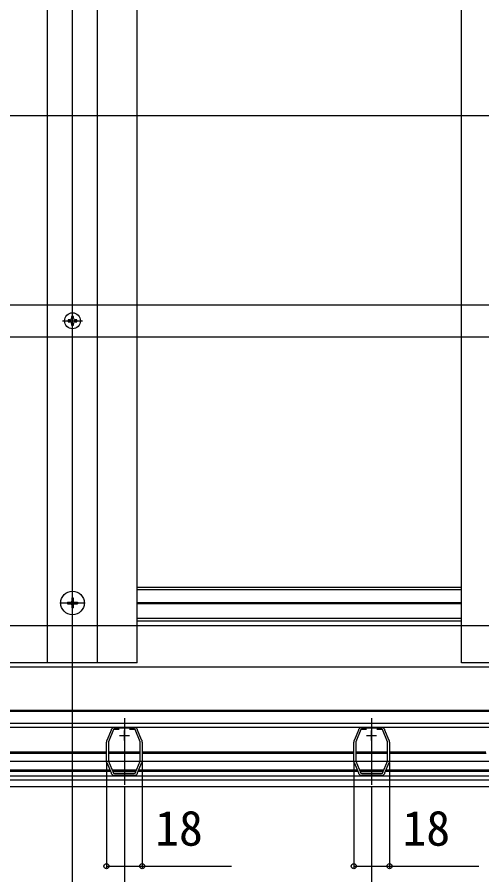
# Model space of a CAD drawing. Units: millimetres, scale not verified. Extents: x -1050 to 1050, y -1568 to 1559.
# Drawn here: x -35.3 to 197.8, y -1348.8 to -918.7 of the extents above; entities that cross this region are included whole.
import ezdxf
from ezdxf.enums import TextEntityAlignment as Align

# ---------------------------------------------------------------- set-up
doc = ezdxf.new("R2010")
doc.units = ezdxf.units.MM
doc.header["$LTSCALE"] = 8
for name, color, linetype in [('0-3_YKK_11', 7, 'Continuous'), ('0-4_YKK_12', 2, 'Continuous'), ('0-5_YKK_13', 4, 'Continuous'), ('0-6_YKK_D', 6, 'Continuous')]:
    doc.layers.add(name, color=color, linetype=linetype)
doc.styles.add('ＭＳ ゴシック', font='')
doc.styles.get('ＭＳ ゴシック').set_extended_font_data('MS Gothic')

msp = doc.modelspace()

# ---------------------------------------------------------------- linework, layer by layer
at = {"layer": '0-3_YKK_11'}
for p, q in [((18.495, -1281.504), (18.495, -1276.504)), ((142.495, -1281.504), (142.495, -1276.504)), ((15.995, -1279.004), (20.995, -1279.004)), ((139.995, -1279.004), (144.995, -1279.004))]:
    msp.add_line(p, q, dxfattribs=at)
for points in [[(9.612, -1281.706), (9.813, -1281.229), (9.91, -1281.126), (10.007, -1281.023), (12.086, -1276.08), (12.093, -1275.943), (12.108, -1275.788)], [(15.905, -1276.005), (13.093, -1276.004), (10.495, -1282.187), (10.495, -1291.823), (13.051, -1297.905), (23.94, -1297.905), (26.495, -1291.823), (26.495, -1282.186), (23.898, -1276.005), (21.085, -1276.005)], [(13.275, -1275.012), (13.424, -1275.058), (13.552, -1275.105), (23.438, -1275.105), (23.567, -1275.058), (23.715, -1275.012)], [(24.883, -1275.787), (24.898, -1275.943), (24.905, -1276.08), (26.984, -1281.023), (27.081, -1281.126), (27.178, -1281.229), (27.378, -1281.706)], [(133.612, -1281.706), (133.813, -1281.229), (133.91, -1281.126), (134.007, -1281.023), (136.086, -1276.08), (136.093, -1275.943), (136.108, -1275.788)], [(139.905, -1276.005), (137.093, -1276.004), (134.495, -1282.187), (134.495, -1291.823), (137.051, -1297.905), (147.94, -1297.905), (150.495, -1291.823), (150.495, -1282.186), (147.898, -1276.005), (145.085, -1276.005)], [(137.275, -1275.012), (137.424, -1275.058), (137.552, -1275.105), (147.438, -1275.105), (147.567, -1275.058), (147.715, -1275.012)], [(148.883, -1275.787), (148.898, -1275.943), (148.905, -1276.08), (150.984, -1281.023), (151.081, -1281.126), (151.178, -1281.229), (151.378, -1281.706)], [(9.495, -1291.723), (9.495, -1291.205), (9.545, -1291.072), (9.595, -1290.94), (9.595, -1283.069), (9.545, -1282.937), (9.495, -1282.805), (9.495, -1282.287)], [(27.495, -1282.287), (27.495, -1282.805), (27.445, -1282.937), (27.395, -1283.069), (27.395, -1290.94), (27.445, -1291.072), (27.495, -1291.205), (27.495, -1291.723)], [(133.495, -1291.723), (133.495, -1291.205), (133.545, -1291.072), (133.595, -1290.94), (133.595, -1283.069), (133.545, -1282.937), (133.495, -1282.805), (133.495, -1282.287)], [(151.495, -1282.287), (151.495, -1282.805), (151.445, -1282.937), (151.395, -1283.069), (151.395, -1290.94), (151.445, -1291.072), (151.495, -1291.205), (151.495, -1291.723)], [(12.108, -1298.222), (12.093, -1298.066), (12.086, -1297.929), (10.007, -1292.986), (9.91, -1292.883), (9.813, -1292.781), (9.612, -1292.304)], [(27.378, -1292.304), (27.178, -1292.781), (27.081, -1292.883), (26.984, -1292.986), (24.905, -1297.929), (24.898, -1298.066), (24.883, -1298.222)], [(136.108, -1298.222), (136.093, -1298.066), (136.086, -1297.929), (134.007, -1292.986), (133.91, -1292.883), (133.813, -1292.781), (133.612, -1292.304)], [(151.378, -1292.304), (151.178, -1292.781), (151.081, -1292.883), (150.984, -1292.986), (148.905, -1297.929), (148.898, -1298.066), (148.883, -1298.222)], [(23.438, -1298.905), (13.552, -1298.905), (13.424, -1298.951), (13.275, -1298.997)], [(23.715, -1298.997), (23.567, -1298.951), (23.438, -1298.905)], [(147.438, -1298.905), (137.552, -1298.905), (137.424, -1298.951), (137.275, -1298.997)], [(147.715, -1298.997), (147.567, -1298.951), (147.438, -1298.905)]]:
    msp.add_lwpolyline(points, dxfattribs=at)
for centre, start, end in [((13.425, -1276.505), 95.73914, 151.44347), ((23.565, -1276.505), 28.55592, 84.26083), ((137.425, -1276.505), 95.73914, 151.44347), ((147.565, -1276.505), 28.55592, 84.26083), ((10.995, -1282.287), 157.21234, 180.00008), ((25.995, -1282.287), 360, 22.78773), ((134.995, -1282.287), 157.21234, 180.00008), ((149.995, -1282.287), 360, 22.78773), ((10.995, -1291.723), 179.99998, 202.78771), ((25.995, -1291.723), 337.21255, 0.00006), ((134.995, -1291.723), 179.99998, 202.78771), ((149.995, -1291.723), 337.21255, 0.00006), ((13.425, -1297.505), 208.55565, 264.26079), ((23.565, -1297.505), 275.73925, 331.44438), ((137.425, -1297.505), 208.55565, 264.26079), ((147.565, -1297.505), 275.73925, 331.44438)]:
    msp.add_arc(centre, 1.5, start, end, dxfattribs=at)
at = {"layer": '0-4_YKK_12'}
for p, q in [((-7.505, -1355.005), (-7.505, -464.505)), ((-20.005, -1242.505), (-20.005, -719.505)), ((4.995, -1242.505), (4.995, -719.505)), ((24.995, -1242.505), (24.995, -719.505)), ((-7.505, -1218.805), (-7.505, -1206.205)), ((24.995, -1204.505), (187.495, -1204.505)), ((24.995, -1205.705), (187.495, -1205.705)), ((-13.805, -1212.505), (-1.205, -1212.505)), ((24.995, -1212.205), (187.495, -1212.205)), ((24.995, -1212.805), (187.495, -1212.805)), ((24.995, -1220.105), (187.495, -1220.105)), ((24.995, -1221.505), (187.495, -1221.505)), ((24.995, -1242.505), (-40.005, -1242.505)), ((252.495, -1242.505), (187.495, -1242.505)), ((-205.005, -1244.505), (872.495, -1244.505)), ((-160.005, -1266.205), (561.245, -1266.205)), ((-160.005, -1266.805), (561.245, -1266.805)), ((-157.131, -1272.805), (561.245, -1272.805)), ((18.495, -1270.305), (18.495, -1303.705)), ((142.495, -1270.305), (142.495, -1303.705)), ((-157.06, -1274.805), (561.245, -1274.805)), ((-59.366, -1287.805), (9.595, -1287.805)), ((-59.301, -1287.205), (9.595, -1287.205)), ((10.496, -1287.205), (26.495, -1287.205)), ((10.496, -1287.805), (26.495, -1287.805)), ((27.395, -1287.205), (133.595, -1287.205)), ((27.395, -1287.805), (133.595, -1287.805)), ((134.496, -1287.205), (150.495, -1287.205)), ((134.496, -1287.805), (150.495, -1287.805)), ((151.395, -1287.205), (199.792, -1287.205)), ((151.395, -1287.805), (199.857, -1287.805)), ((1020.995, -1292.005), (-455.164, -1292.005)), ((-98.622, -1296.805), (11.613, -1296.805)), ((-98.37, -1296.205), (11.361, -1296.205)), ((12.337, -1296.205), (24.654, -1296.205)), ((12.589, -1296.805), (24.402, -1296.805)), ((25.378, -1296.805), (135.613, -1296.805)), ((25.63, -1296.205), (135.361, -1296.205)), ((136.337, -1296.205), (148.654, -1296.205)), ((136.589, -1296.805), (148.402, -1296.805)), ((149.378, -1296.805), (259.613, -1296.805)), ((149.63, -1296.205), (259.361, -1296.205)), ((-159.505, -1299.205), (561.245, -1299.205)), ((-159.505, -1301.205), (561.245, -1301.205)), ((-205.005, -1304.505), (561.245, -1304.505))]:
    msp.add_line(p, q, dxfattribs=at)
msp.add_lwpolyline([(187.495, -1242.505), (187.495, -719.505), (187.495, -670.505)], dxfattribs=at)
at = {"layer": '0-5_YKK_13'}
for p, q in [((-163.505, -968.005), (830.995, -968.005)), ((-163.505, -1063.005), (830.995, -1063.005)), ((-7.505, -1076.005), (-7.505, -1066.005)), ((-8.825, -1070.565), (-9.705, -1070.565)), ((-12.505, -1071.005), (-2.505, -1071.005)), ((-6.185, -1071.445), (-5.305, -1071.445)), ((-163.505, -1079.005), (830.995, -1079.005)), ((-10.005, -1212.155), (-10.005, -1212.855)), ((-10.005, -1212.155), (-8.355, -1212.155)), ((-10.005, -1212.855), (-8.355, -1212.855)), ((-7.855, -1210.005), (-7.155, -1210.005)), ((-7.855, -1210.005), (-7.855, -1211.655)), ((-7.155, -1210.005), (-7.155, -1211.655)), ((-6.655, -1212.155), (-5.005, -1212.155)), ((-6.655, -1212.855), (-5.005, -1212.855)), ((-5.005, -1212.155), (-5.005, -1212.855)), ((-7.855, -1213.355), (-7.855, -1215.005)), ((-7.855, -1215.005), (-7.155, -1215.005)), ((-7.155, -1213.355), (-7.155, -1215.005)), ((829.995, -1224.005), (-159.005, -1224.005))]:
    msp.add_line(p, q, dxfattribs=at)
for points in [[(-9.705, -1070.565), (-9.705, -1071.445), (-8.825, -1071.445)], [(-7.065, -1069.685), (-7.065, -1068.805), (-7.945, -1068.805), (-7.945, -1069.685)], [(-5.305, -1071.445), (-5.305, -1070.565), (-6.185, -1070.565)], [(-7.945, -1072.325), (-7.945, -1073.205), (-7.065, -1073.205), (-7.065, -1072.325)]]:
    msp.add_lwpolyline(points, dxfattribs=at)
for centre, radius in [((-7.505, -1071.005), 4), ((-7.505, -1212.505), 5.9)]:
    msp.add_circle(centre, radius, dxfattribs=at)
for centre, radius, start, end in [((-8.825, -1069.685), 0.88, 270, 0), ((-6.185, -1069.685), 0.88, 180, 270), ((-8.825, -1072.325), 0.88, 0, 90), ((-6.185, -1072.325), 0.88, 90, 180), ((-8.355, -1211.655), 0.5, 270, 0), ((-8.355, -1213.355), 0.5, 0, 90), ((-6.655, -1211.655), 0.5, 180, 270), ((-6.655, -1213.355), 0.5, 90, 180)]:
    msp.add_arc(centre, radius, start, end, dxfattribs=at)
at = {"layer": '0-6_YKK_D'}
for p, q in [((9.495, -1292.464), (9.495, -1345.505)), ((27.495, -1292.464), (27.495, -1345.505)), ((133.495, -1292.464), (133.495, -1345.505)), ((151.495, -1292.464), (151.495, -1345.505)), ((18.495, -1304.705), (18.495, -1385.505)), ((142.495, -1304.705), (142.495, -1385.505))]:
    msp.add_line(p, q, dxfattribs=at)
for points in [[(9.495, -1344.505), (27.495, -1344.505), (72.186, -1344.505)], [(133.495, -1344.505), (151.495, -1344.505), (196.186, -1344.505)]]:
    msp.add_lwpolyline(points, dxfattribs=at)
for centre in [(9.495, -1344.505), (27.495, -1344.505), (133.495, -1344.505), (151.495, -1344.505)]:
    msp.add_circle(centre, 1.275, dxfattribs=at)

# ---------------------------------------------------------------- texts
at = {"layer": '0-6_YKK_D', "style": 'ＭＳ ゴシック'}
for p in [(33.914, -1339.505), (157.914, -1339.505)]:
    msp.add_text('18', height=17.6, dxfattribs=at).set_placement(p, align=Align.BOTTOM_LEFT)

doc.saveas('drawing.dxf')
